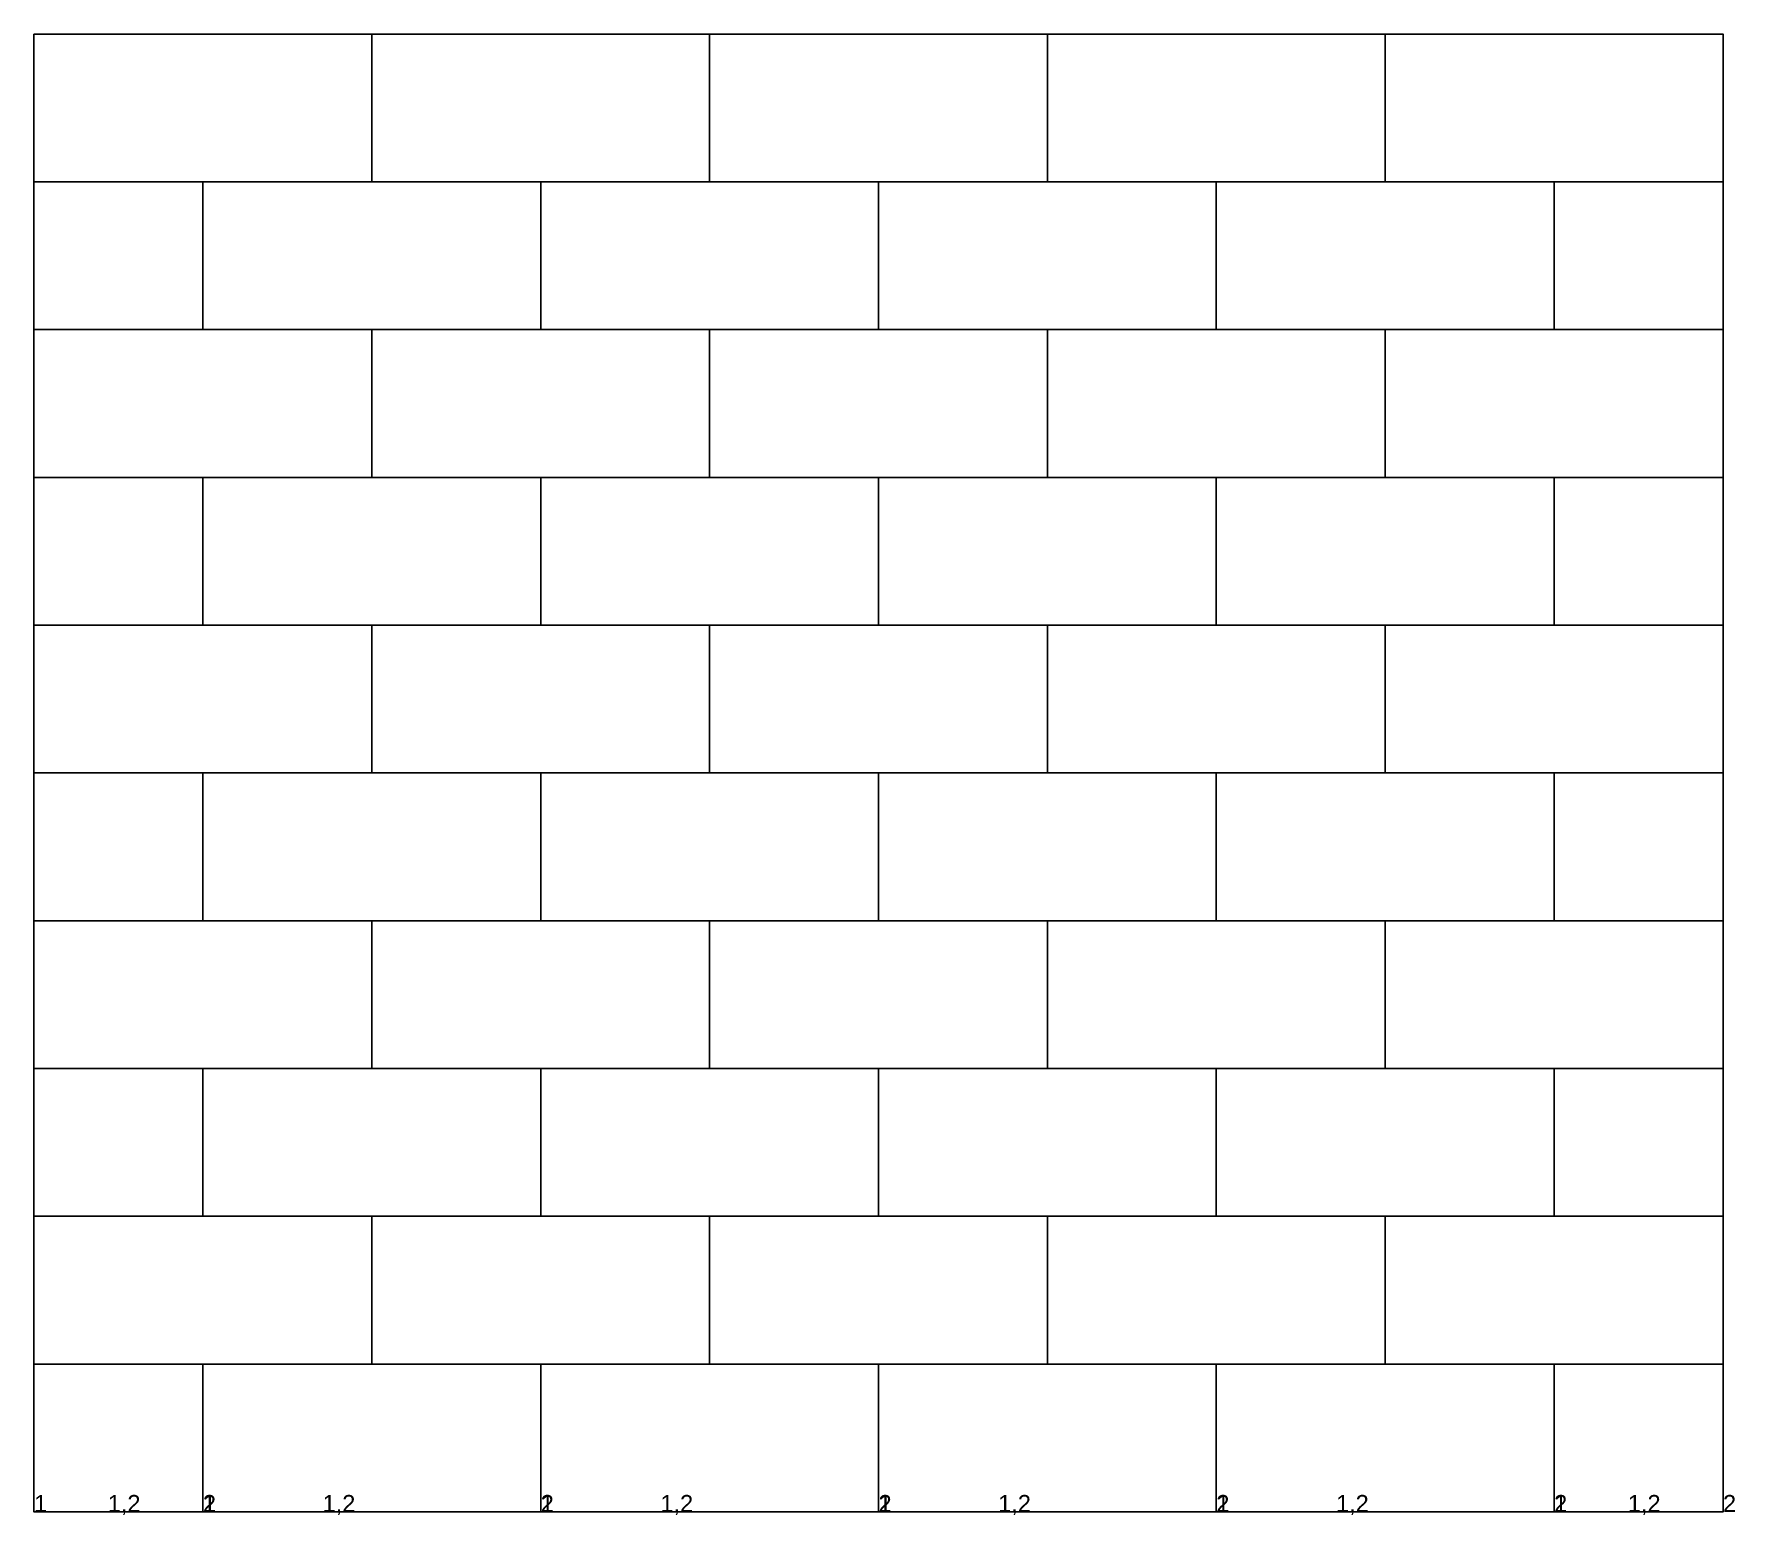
# Model space of a CAD drawing. Header units: inches. Extents: x 11.4 to 31.5, y 10.5 to 28.
import ezdxf

# ---------------------------------------------------------------- set-up
doc = ezdxf.new("R2010")
doc.units = ezdxf.units.IN
doc.header["$MEASUREMENT"] = 0
doc.styles.get("Standard").update_dxf_attribs({"font": 'arial.ttf'})

# ---------------------------------------------------------------- blocks, each defined once
blk = doc.blocks.new('block2')
blk.add_lwpolyline([(13.365, 12.252), (17.365, 12.252), (17.365, 10.502), (13.365, 10.502)], close=True)
for tag, p in [('PR', (13.365, 10.502)), ('CONTACT1', (14.782, 10.502)), ('LC', (17.365, 10.502))]:
    blk.add_attdef(tag, p, '', height=0.2)
blk = doc.blocks.new('block4')
blk.add_lwpolyline([(7.365, 12.252), (9.365, 12.252), (9.365, 10.502), (7.365, 10.502)], close=True)
for tag, p in [('1', (7.365, 10.502)), ('1,2', (8.238, 10.502)), ('2', (9.365, 10.502))]:
    blk.add_attdef(tag, p, '', height=0.2)

msp = doc.modelspace()

# ---------------------------------------------------------------- linework, layer by layer
for points in [[(11.365, 28.002), (15.365, 28.002), (15.365, 26.252), (11.365, 26.252)], [(15.365, 28.002), (19.365, 28.002), (19.365, 26.252), (15.365, 26.252)], [(19.365, 28.002), (23.365, 28.002), (23.365, 26.252), (19.365, 26.252)], [(23.365, 28.002), (27.365, 28.002), (27.365, 26.252), (23.365, 26.252)], [(27.365, 28.002), (31.365, 28.002), (31.365, 26.252), (27.365, 26.252)], [(11.365, 26.252), (13.365, 26.252), (13.365, 24.502), (11.365, 24.502)], [(13.365, 26.252), (17.365, 26.252), (17.365, 24.502), (13.365, 24.502)], [(17.365, 26.252), (21.365, 26.252), (21.365, 24.502), (17.365, 24.502)], [(21.365, 26.252), (25.365, 26.252), (25.365, 24.502), (21.365, 24.502)], [(25.365, 26.252), (29.365, 26.252), (29.365, 24.502), (25.365, 24.502)], [(29.365, 26.252), (31.365, 26.252), (31.365, 24.502), (29.365, 24.502)], [(11.365, 24.502), (15.365, 24.502), (15.365, 22.752), (11.365, 22.752)], [(15.365, 24.502), (19.365, 24.502), (19.365, 22.752), (15.365, 22.752)], [(19.365, 24.502), (23.365, 24.502), (23.365, 22.752), (19.365, 22.752)], [(23.365, 24.502), (27.365, 24.502), (27.365, 22.752), (23.365, 22.752)], [(27.365, 24.502), (31.365, 24.502), (31.365, 22.752), (27.365, 22.752)], [(11.365, 22.752), (13.365, 22.752), (13.365, 21.002), (11.365, 21.002)], [(13.365, 22.752), (17.365, 22.752), (17.365, 21.002), (13.365, 21.002)], [(17.365, 22.752), (21.365, 22.752), (21.365, 21.002), (17.365, 21.002)], [(21.365, 22.752), (25.365, 22.752), (25.365, 21.002), (21.365, 21.002)], [(25.365, 22.752), (29.365, 22.752), (29.365, 21.002), (25.365, 21.002)], [(29.365, 22.752), (31.365, 22.752), (31.365, 21.002), (29.365, 21.002)], [(11.365, 21.002), (15.365, 21.002), (15.365, 19.252), (11.365, 19.252)], [(15.365, 21.002), (19.365, 21.002), (19.365, 19.252), (15.365, 19.252)], [(19.365, 21.002), (23.365, 21.002), (23.365, 19.252), (19.365, 19.252)], [(23.365, 21.002), (27.365, 21.002), (27.365, 19.252), (23.365, 19.252)], [(27.365, 21.002), (31.365, 21.002), (31.365, 19.252), (27.365, 19.252)], [(11.365, 19.252), (13.365, 19.252), (13.365, 17.502), (11.365, 17.502)], [(13.365, 19.252), (17.365, 19.252), (17.365, 17.502), (13.365, 17.502)], [(17.365, 19.252), (21.365, 19.252), (21.365, 17.502), (17.365, 17.502)], [(21.365, 19.252), (25.365, 19.252), (25.365, 17.502), (21.365, 17.502)], [(25.365, 19.252), (29.365, 19.252), (29.365, 17.502), (25.365, 17.502)], [(29.365, 19.252), (31.365, 19.252), (31.365, 17.502), (29.365, 17.502)], [(11.365, 17.502), (15.365, 17.502), (15.365, 15.752), (11.365, 15.752)], [(15.365, 17.502), (19.365, 17.502), (19.365, 15.752), (15.365, 15.752)], [(19.365, 17.502), (23.365, 17.502), (23.365, 15.752), (19.365, 15.752)], [(23.365, 17.502), (27.365, 17.502), (27.365, 15.752), (23.365, 15.752)], [(27.365, 17.502), (31.365, 17.502), (31.365, 15.752), (27.365, 15.752)], [(11.365, 15.752), (13.365, 15.752), (13.365, 14.002), (11.365, 14.002)], [(13.365, 15.752), (17.365, 15.752), (17.365, 14.002), (13.365, 14.002)], [(17.365, 15.752), (21.365, 15.752), (21.365, 14.002), (17.365, 14.002)], [(21.365, 15.752), (25.365, 15.752), (25.365, 14.002), (21.365, 14.002)], [(25.365, 15.752), (29.365, 15.752), (29.365, 14.002), (25.365, 14.002)], [(29.365, 15.752), (31.365, 15.752), (31.365, 14.002), (29.365, 14.002)], [(11.365, 14.002), (15.365, 14.002), (15.365, 12.252), (11.365, 12.252)], [(15.365, 14.002), (19.365, 14.002), (19.365, 12.252), (15.365, 12.252)], [(19.365, 14.002), (23.365, 14.002), (23.365, 12.252), (19.365, 12.252)], [(23.365, 14.002), (27.365, 14.002), (27.365, 12.252), (23.365, 12.252)], [(27.365, 14.002), (31.365, 14.002), (31.365, 12.252), (27.365, 12.252)]]:
    msp.add_lwpolyline(points, close=True)

# ---------------------------------------------------------------- block references
for name, p, values in [('block4', (4, 0), {'1': '1', '2': '2', '1,2': '1,2'}), ('block2', (0, 0), {'PR': '1', 'LC': '2', 'CONTACT1': '1,2'}), ('block2', (4, 0), {'PR': '1', 'LC': '2', 'CONTACT1': '1,2'}), ('block2', (8, 0), {'PR': '1', 'LC': '2', 'CONTACT1': '1,2'}), ('block2', (12, 0), {'PR': '1', 'LC': '2', 'CONTACT1': '1,2'}), ('block4', (22, 0), {'1': '1', '2': '2', '1,2': '1,2'})]:
    msp.add_blockref(name, p).add_auto_attribs(values)

doc.saveas('drawing.dxf')
